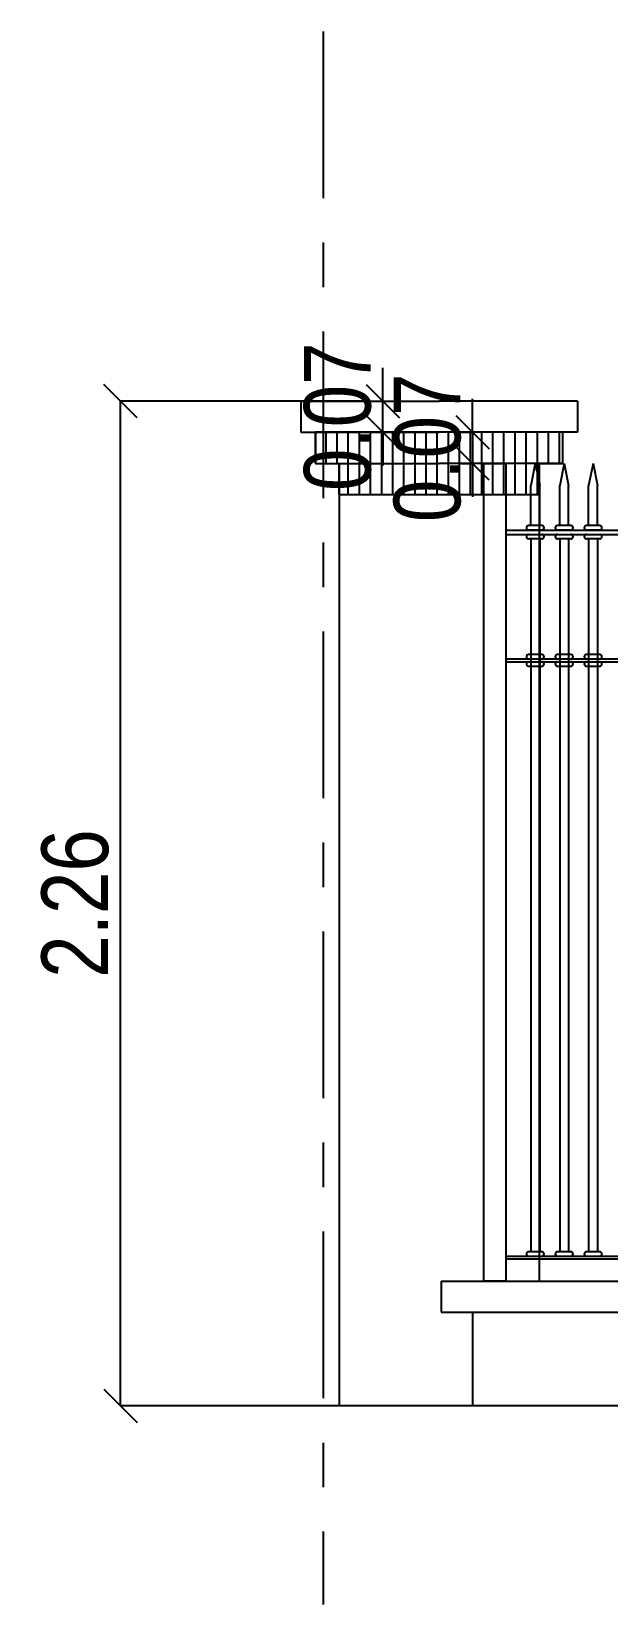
# Model space of a CAD drawing. Extents: x -14.8 to 35.6, y 44.5 to 81.2.
# Drawn here: x -13.487 to -12.192, y 44.532 to 48.072 of the extents above; entities that cross this region are included whole.
import ezdxf

# ---------------------------------------------------------------- set-up
doc = ezdxf.new("R2010")
doc.units = 0
doc.header["$MEASUREMENT"] = 0
doc.header["$PDMODE"] = 3
doc.linetypes.add('CENTER2', pattern=[1.125, 0.75, -0.125, 0.125, -0.125])
doc.layers.get('0').update_dxf_attribs({"linetype": 'CONTINUOUS'})
doc.layers.get('DEFPOINTS').update_dxf_attribs({"linetype": 'CONTINUOUS'})
for name, color, linetype in [('COTAS', 12, 'CONTINUOUS'), ('EJES', 161, 'CENTER2'), ('NUEVO', 1, 'CONTINUOUS'), ('REJA', 7, 'CONTINUOUS'), ('SOMBRA', 251, 'CONTINUOUS')]:
    doc.layers.add(name, color=color, linetype=linetype)
doc.styles.add('COTAS SECUNDARIAS', font='ARIALN.TTF', dxfattribs={"height": 0.15})
doc.dimstyles.new('COTA SECUNDARIAS', dxfattribs={"dimscale": 5, "dimtxt": 1, "dimasz": 0.015, "dimexe": 0, "dimexo": 0, "dimgap": 0.005, "dimtad": 1, "dimzin": 1, "dimdsep": 46, "dimtxsty": 'COTAS SECUNDARIAS', "dimblk": 'OBLIQUE', "dimcen": 0, "dimclrd": 11, "dimclre": 11, "dimclrt": 11, "dimaunit": 1, "dimadec": 1, "dimazin": 0, "dimtfac": 0.4, "dimtix": 1, "dimtmove": 1, "dimatfit": 3, "dimfxl": 1, "dimtolj": 1, "dimtzin": 0, "dimlwd": -1, "dimarcsym": 0})

# ---------------------------------------------------------------- blocks, each defined once
blk = doc.blocks.new('_Oblique')
at = {"color": 0, "linetype": 'ByBlock', "lineweight": -2}
blk.add_line((-0.5, -0.5), (0.5, 0.5), dxfattribs=at)
blk = doc.blocks.new('*D97')
at = {"layer": 'COTAS', "color": 11, "lineweight": -2, "transparency": 16777216}
for p, q in [((-12.7265, 47.2399), (-13.2874, 47.2399)), ((-12.7959, 44.9795), (-13.2874, 44.9795))]:
    blk.add_line(p, q, dxfattribs=at)
at = {"layer": 'COTAS', "color": 11, "transparency": 16777216}
blk.add_line((-13.2874, 44.9795), (-13.2874, 47.2399), dxfattribs=at)
at = {"layer": 'DEFPOINTS', "color": 0, "transparency": 16777216}
for p in [(-13.2874, 47.2399), (-12.7265, 47.2399), (-12.7959, 44.9795)]:
    blk.add_point(p, dxfattribs=at)
at = {"layer": 'COTAS', "color": 11, "transparency": 16777216, "xscale": 0.075, "yscale": 0.075, "zscale": 0.075}
for p, rotation in [((-13.2874, 47.2399), 90), ((-13.2874, 44.9795), 270)]:
    blk.add_blockref('_Oblique', p, dxfattribs=dict(at, rotation=rotation))
at = {"layer": 'COTAS', "color": 11, "transparency": 16777216, "insert": (-13.389, 46.1097), "char_height": 0.15, "attachment_point": 5, "rotation": 90, "style": 'COTAS SECUNDARIAS'}
blk.add_mtext('\\A1;2.26', dxfattribs=at)
blk = doc.blocks.new('*D98')
at = {"layer": 'COTAS', "color": 11, "transparency": 16777216}
for p, q in [((-12.6972, 47.2399), (-12.6972, 47.3149)), ((-12.6972, 47.1699), (-12.6972, 47.2399)), ((-12.6972, 47.1699), (-12.6972, 47.0949))]:
    blk.add_line(p, q, dxfattribs=at)
at = {"layer": 'COTAS', "color": 11, "lineweight": -2, "transparency": 16777216}
for p, q in [((-12.7265, 47.2399), (-12.6972, 47.2399)), ((-12.7265, 47.1699), (-12.6972, 47.1699))]:
    blk.add_line(p, q, dxfattribs=at)
at = {"layer": 'DEFPOINTS', "color": 0, "transparency": 16777216}
for p in [(-12.7265, 47.2399), (-12.6972, 47.2399), (-12.7265, 47.1699)]:
    blk.add_point(p, dxfattribs=at)
at = {"layer": 'COTAS', "color": 11, "transparency": 16777216, "xscale": 0.075, "yscale": 0.075, "zscale": 0.075}
for p, rotation in [((-12.6972, 47.2399), 270), ((-12.6972, 47.1699), 90)]:
    blk.add_blockref('_Oblique', p, dxfattribs=dict(at, rotation=rotation))
at = {"layer": 'COTAS', "color": 11, "transparency": 16777216, "insert": (-12.7988, 47.2049), "char_height": 0.15, "attachment_point": 5, "rotation": 90, "style": 'COTAS SECUNDARIAS'}
blk.add_mtext('\\A1;0.07', dxfattribs=at)
blk = doc.blocks.new('*D99')
at = {"layer": 'COTAS', "color": 11, "transparency": 16777216}
for p, q in [((-12.4955, 47.1699), (-12.4955, 47.2449)), ((-12.4955, 47.1699), (-12.4955, 47.0999)), ((-12.4955, 47.0999), (-12.4955, 47.0249))]:
    blk.add_line(p, q, dxfattribs=at)
at = {"layer": 'COTAS', "color": 11, "lineweight": -2, "transparency": 16777216}
for p, q in [((-12.5209, 47.1699), (-12.4955, 47.1699)), ((-12.5209, 47.0999), (-12.4955, 47.0999))]:
    blk.add_line(p, q, dxfattribs=at)
at = {"layer": 'DEFPOINTS', "color": 0, "transparency": 16777216}
for p in [(-12.5209, 47.1699), (-12.5209, 47.0999), (-12.4955, 47.0999)]:
    blk.add_point(p, dxfattribs=at)
at = {"layer": 'COTAS', "color": 11, "transparency": 16777216, "xscale": 0.075, "yscale": 0.075, "zscale": 0.075}
for p, rotation in [((-12.4955, 47.1699), 270), ((-12.4955, 47.0999), 90)]:
    blk.add_blockref('_Oblique', p, dxfattribs=dict(at, rotation=rotation))
at = {"layer": 'COTAS', "color": 11, "transparency": 16777216, "insert": (-12.597, 47.1349), "char_height": 0.15, "attachment_point": 5, "rotation": 90, "style": 'COTAS SECUNDARIAS'}
blk.add_mtext('\\A1;0.07', dxfattribs=at)

msp = doc.modelspace()

# ---------------------------------------------------------------- hatches: boundary and pattern name
at = {"layer": 'SOMBRA'}
h = msp.add_hatch(dxfattribs=at)
h.set_pattern_fill('ANSI31', color=256, scale=0.2, angle=45, style=0)
h.set_pattern_definition([(90, (0, 15.127245), (-0.025, 3e-18), [])])
h.paths.add_polyline_path([(-9.2206, 47.2063), (-8.2006, 47.2063), (-8.2006, 47.1363), (-6.6906, 47.1363), (-6.6906, 47.0795), (-6.7906, 47.0795), (-6.7906, 45.9795), (-6.6906, 45.9795), (-6.6906, 45.2599), (-6.6206, 45.2599), (-6.6206, 47.2063), (-4.9606, 47.2063), (-4.9606, 47.1363), (-3.4506, 47.1363), (-3.4506, 47.0795), (-3.5506, 47.0795), (-3.5506, 45.9795), (-3.4506, 45.9795), (-3.4506, 45.2599), (-3.3806, 45.2599), (-3.3806, 47.2063), (-2.8606, 47.2063), (-2.8606, 45.2599), (-2.3606, 45.2599), (-2.3606, 47.2795), (1.7994, 47.2795), (1.7994, 47.3795), (-2.3606, 47.3795), (-2.4606, 47.3795), (-2.4606, 47.7063), (-3.3806, 47.7063), (-4.9606, 47.7063), (-6.6206, 47.7063), (-8.2006, 47.7063), (-9.2206, 47.7063), (-9.2206, 47.2399), (-10.0037, 47.2399), (-10.0037, 47.1699), (-9.9707, 47.1699), (-9.9707, 47.0999), (-10.321, 47.0999), (-12.143, 45.2599), (-12.073, 45.2599), (-12.073, 45.1899), (-12.143, 45.1899), (-12.143, 44.9795), (-9.2206, 44.9795)])
h.paths.add_polyline_path([(-12.2929, 47.1699), (-12.849, 47.1699), (-12.849, 47.0999), (-12.7959, 47.0999), (-12.7959, 47.0299), (-12.3459, 47.0299), (-12.3459, 47.0999), (-12.2929, 47.0999)])
h.paths.add_polyline_path([(-2.3606, 45.1899), (-8.9706, 45.1899), (-8.9706, 45.1199), (-2.4106, 45.1199), (-2.4106, 44.9795), (-2.3606, 44.9795)])
h.paths.add_polyline_path([(0.9694, 47.0295), (-1.5373, 47.0295), (-1.5373, 46.9295), (0.8694, 46.9295), (0.8694, 44.9795), (0.9694, 44.9795)])
h.paths.add_polyline_path([(2.2494, 47.0999), (2.3194, 47.0999), (2.3194, 47.1699), (1.8268, 47.1699), (1.8268, 47.0295), (2.2494, 47.0295)])
h.paths.add_polyline_path([(4.7561, 47.0295), (4.4561, 47.0295), (4.4561, 44.9795), (4.7561, 44.9795), (4.7561, 45.2599)])
h.paths.add_polyline_path([(5.2761, 47.1699), (4.6861, 47.1699), (4.6861, 47.0999), (4.7561, 47.0999), (4.7561, 47.0295), (5.2061, 47.0295), (5.2061, 47.0999), (5.2761, 47.0999)])
h.paths.add_polyline_path([(7.7127, 47.0295), (7.4827, 47.0295), (7.4827, 46.9595), (5.2061, 46.9595), (5.2061, 46.8895), (7.4127, 46.8895), (7.4127, 45.2599), (7.6827, 45.2599), (7.6827, 45.1899), (5.2061, 45.1899), (5.2061, 45.1199), (7.6127, 45.1199), (7.6127, 44.9795), (7.7127, 44.9795), (7.7127, 45.2599)])
h.paths.add_polyline_path([(8.2327, 47.1699), (7.6427, 47.1699), (7.6427, 47.0999), (7.7127, 47.0999), (7.7127, 47.0295), (8.1627, 47.0295), (8.1627, 47.0999), (8.2327, 47.0999)])
h.paths.add_polyline_path([(10.6694, 47.0295), (10.4394, 47.0295), (10.4394, 46.9595), (8.1627, 46.9595), (8.1627, 46.8895), (10.3694, 46.8895), (10.3694, 45.2599), (10.6394, 45.2599), (10.6394, 45.1899), (8.1627, 45.1899), (8.1627, 45.1199), (10.5694, 45.1199), (10.5694, 44.9795), (10.6694, 44.9795), (10.6694, 45.2599)])
h.paths.add_polyline_path([(11.1194, 47.0999), (11.1894, 47.0999), (11.1894, 47.1699), (10.5994, 47.1699), (10.5994, 47.0999), (10.6694, 47.0999), (10.6694, 47.0295), (11.1194, 47.0295)])

# ---------------------------------------------------------------- linework, layer by layer
msp.add_line((11.6301, 44.9795), (-12.9166, 44.9795))
at = {"layer": 'EJES', "linetype": 'CENTER2', "ltscale": 0.5}
msp.add_line((-12.8319, 48.0716), (-12.8319, 44.5325), dxfattribs=at)
at = {"layer": 'NUEVO'}
for p, q in [((-12.882, 47.2399), (-12.5709, 47.2399)), ((-12.882, 47.2399), (-12.882, 47.1699)), ((-12.2599, 47.2399), (-12.5709, 47.2399)), ((-12.2599, 47.2399), (-12.2599, 47.1699)), ((-12.882, 47.1699), (-12.5709, 47.1699)), ((-12.849, 47.0999), (-12.849, 47.1699)), ((-12.2599, 47.1699), (-12.5709, 47.1699)), ((-12.2929, 47.0999), (-12.2929, 47.1699)), ((-12.849, 47.0999), (-12.5709, 47.0999)), ((-12.7959, 47.0999), (-12.7959, 44.9795)), ((-12.2929, 47.0999), (-12.5709, 47.0999)), ((-12.3459, 47.0999), (-12.3459, 45.2599)), ((-12.5659, 45.2599), (-9.9176, 45.2599)), ((-12.5659, 45.2599), (-12.5659, 45.1899)), ((-12.5659, 45.1899), (-9.9176, 45.1899)), ((-12.4959, 45.1899), (-12.4959, 44.9795))]:
    msp.add_line(p, q, dxfattribs=at)
at = {"layer": 'REJA'}
for p, q in [((-12.4709, 47.0999), (-12.4709, 45.2599)), ((-12.4209, 46.9499), (-11.3257, 46.9499)), ((-12.4209, 46.9399), (-11.3199, 46.9399)), ((-12.3397, 46.9599), (-12.3697, 46.9599)), ((-12.3397, 46.9499), (-12.3697, 46.9499)), ((-12.3397, 46.9299), (-12.3697, 46.9299)), ((-12.3397, 46.9499), (-12.3397, 46.9499)), ((-12.2747, 46.9599), (-12.3047, 46.9599)), ((-12.2747, 46.9499), (-12.3047, 46.9499)), ((-12.2747, 46.9299), (-12.3047, 46.9299)), ((-12.2747, 46.9499), (-12.2747, 46.9499)), ((-12.2097, 46.9599), (-12.2397, 46.9599)), ((-12.2097, 46.9499), (-12.2397, 46.9499)), ((-12.2097, 46.9299), (-12.2397, 46.9299)), ((-12.2097, 46.9499), (-12.2097, 46.9499)), ((-12.4209, 46.6599), (-11.3412, 46.6599)), ((-12.4209, 46.6536), (-11.314, 46.6536)), ((-12.3397, 46.6699), (-12.3697, 46.6699)), ((-12.2747, 46.6699), (-12.3047, 46.6699)), ((-12.2097, 46.6699), (-12.2397, 46.6699)), ((-12.3697, 46.6436), (-12.3397, 46.6436)), ((-12.3047, 46.6436), (-12.2747, 46.6436)), ((-12.2397, 46.6436), (-12.2097, 46.6436)), ((-12.4209, 45.3162), (-11.3043, 45.3162)), ((-12.4209, 45.3099), (-11.3063, 45.3099)), ((-12.3397, 45.3262), (-12.3697, 45.3262)), ((-12.2747, 45.3262), (-12.3047, 45.3262)), ((-12.2097, 45.3262), (-12.2397, 45.3262))]:
    msp.add_line(p, q, dxfattribs=at)
at = {"layer": 'REJA', "color": 0}
msp.add_lwpolyline([(-12.4709, 47.0999), (-12.4209, 47.0999), (-12.4209, 45.2599), (-12.4709, 45.2599)], dxfattribs=at)
at = {"layer": 'REJA'}
for points in [[(-12.3547, 47.0999), (-12.3647, 47.0499)], [(-12.3547, 47.0999), (-12.3447, 47.0499)], [(-12.2897, 47.0999), (-12.2997, 47.0499)], [(-12.2897, 47.0999), (-12.2797, 47.0499)], [(-12.2247, 47.0999), (-12.2347, 47.0499)], [(-12.2247, 47.0999), (-12.2147, 47.0499)], [(-12.3647, 46.9599), (-12.3647, 47.0499)], [(-12.3447, 46.9599), (-12.3447, 47.0499)], [(-12.2997, 46.9599), (-12.2997, 47.0499)], [(-12.2797, 46.9599), (-12.2797, 47.0499)], [(-12.2347, 46.9599), (-12.2347, 47.0499)], [(-12.2147, 46.9599), (-12.2147, 47.0499)], [(-12.3647, 46.9299), (-12.3647, 45.3262)], [(-12.3447, 46.9299), (-12.3447, 45.3262)], [(-12.2997, 46.9299), (-12.2997, 45.3262)], [(-12.2797, 46.9299), (-12.2797, 45.3262)], [(-12.2347, 46.9299), (-12.2347, 45.3262)], [(-12.2147, 46.9299), (-12.2147, 45.3262)]]:
    msp.add_lwpolyline(points, dxfattribs=at)
for centre, start, end in [((-12.3697, 46.9549), 90, 270), ((-12.3697, 46.9349), 90, 270), ((-12.3397, 46.9549), 270, 90), ((-12.3397, 46.9349), 270, 90), ((-12.3047, 46.9549), 90, 270), ((-12.3047, 46.9349), 90, 270), ((-12.2747, 46.9549), 270, 90), ((-12.2747, 46.9349), 270, 90), ((-12.2397, 46.9549), 90, 270), ((-12.2397, 46.9349), 90, 270), ((-12.2097, 46.9549), 270, 90), ((-12.2097, 46.9349), 270, 90), ((-12.3697, 46.6649), 90, 270), ((-12.3697, 46.6486), 90, 270), ((-12.3397, 46.6649), 270, 90), ((-12.3397, 46.6486), 270, 90), ((-12.3047, 46.6649), 90, 270), ((-12.3047, 46.6486), 90, 270), ((-12.2747, 46.6649), 270, 90), ((-12.2747, 46.6486), 270, 90), ((-12.2397, 46.6649), 90, 270), ((-12.2397, 46.6486), 90, 270), ((-12.2097, 46.6649), 270, 90), ((-12.2097, 46.6486), 270, 90), ((-12.3697, 45.3212), 90, 270), ((-12.3397, 45.3212), 270, 90), ((-12.3047, 45.3212), 90, 270), ((-12.2747, 45.3212), 270, 90), ((-12.2397, 45.3212), 90, 270), ((-12.2097, 45.3212), 270, 90)]:
    msp.add_arc(centre, 0.005, start, end, dxfattribs=at)
at = {"layer": 'SOMBRA'}
for p, q in [((-12.849, 47.1699), (-12.849, 47.0999)), ((-12.2929, 47.1699), (-12.849, 47.1699)), ((-12.2929, 47.0999), (-12.2929, 47.1699)), ((-12.849, 47.0999), (-12.7959, 47.0999)), ((-12.7959, 47.0299), (-12.7959, 47.0999)), ((-12.3459, 47.0299), (-12.3459, 47.0999)), ((-12.3459, 47.0999), (-12.2929, 47.0999)), ((-12.7959, 47.0299), (-12.3459, 47.0299))]:
    msp.add_line(p, q, dxfattribs=at)

# ---------------------------------------------------------------- dimensions: what is measured, and where the dimension line sits
at = {"layer": 'COTAS'}
for base, p1, p2, picture, middle in [((-12.6972, 47.2399), (-12.7265, 47.1699), (-12.7265, 47.2399), '*D98', (-12.7988, 47.2049)), ((-12.4955, 47.0999), (-12.5209, 47.1699), (-12.5209, 47.0999), '*D99', (-12.597, 47.1349)), ((-13.2874, 47.2399), (-12.7959, 44.9795), (-12.7265, 47.2399), '*D97', (-13.389, 46.1097))]:
    dim = msp.add_linear_dim(base=base, p1=p1, p2=p2, angle=90, dimstyle='COTA SECUNDARIAS', dxfattribs=at)
    dim.commit()
    dim.dimension.update_dxf_attribs({"geometry": picture, "text_midpoint": middle})

doc.saveas('drawing.dxf')
